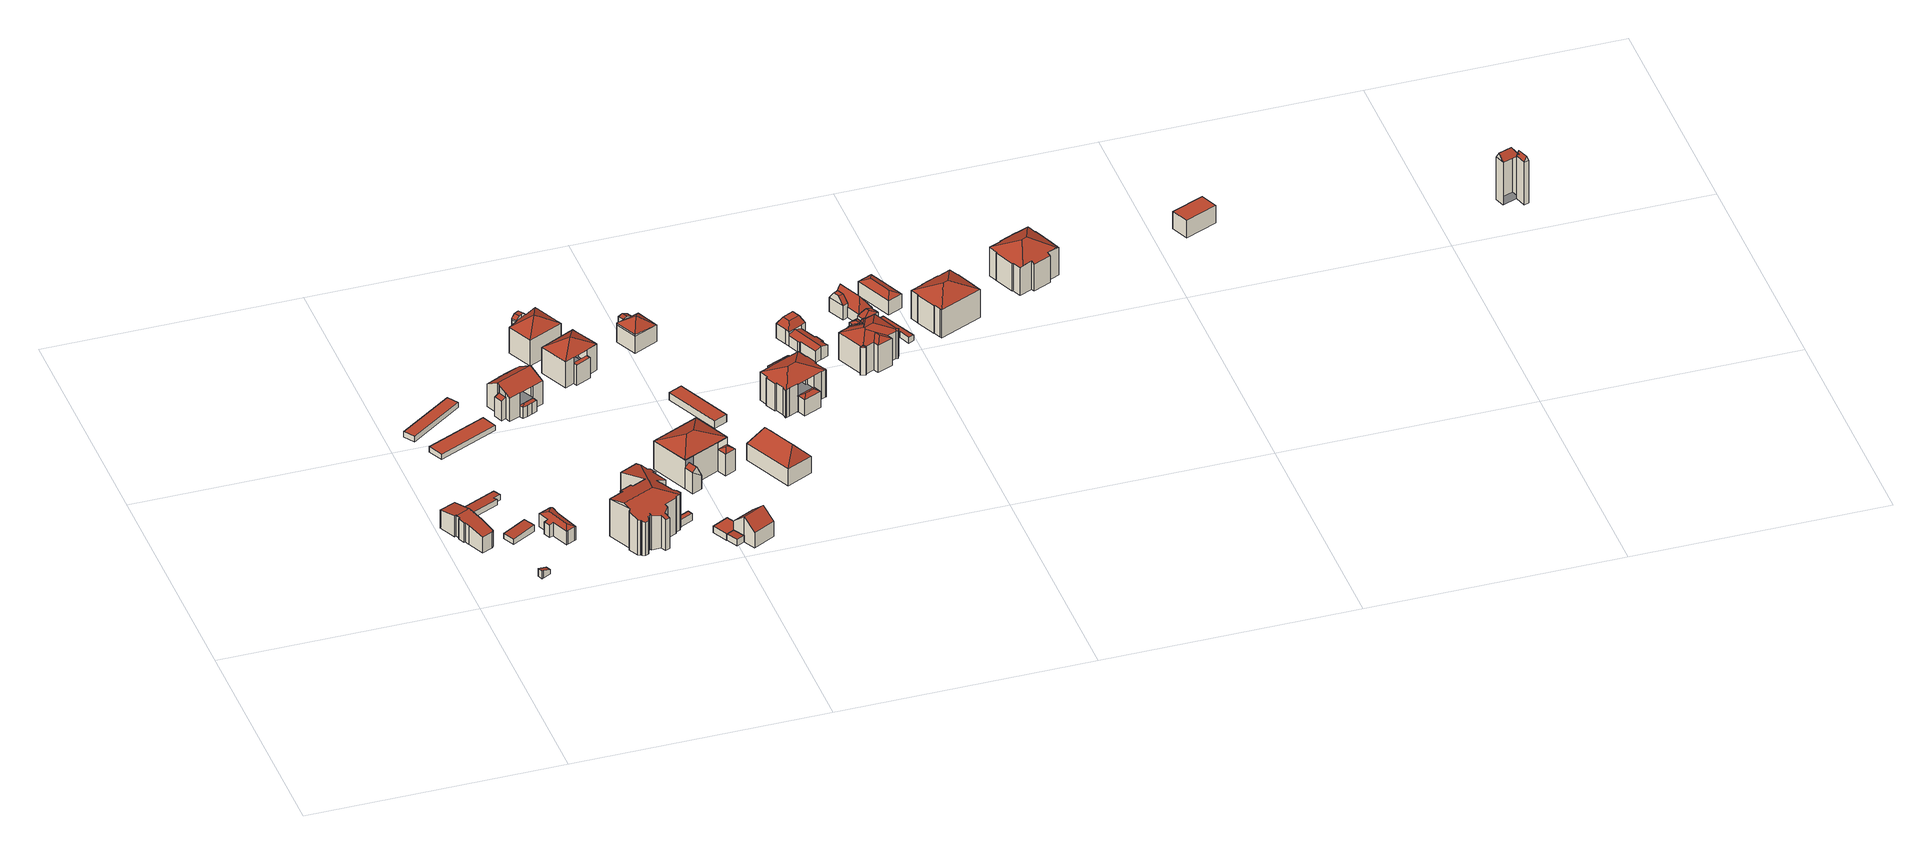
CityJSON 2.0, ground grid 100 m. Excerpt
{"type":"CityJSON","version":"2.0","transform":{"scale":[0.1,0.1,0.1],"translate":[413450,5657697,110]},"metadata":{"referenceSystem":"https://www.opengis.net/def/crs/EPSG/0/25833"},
"CityObjects":{
"building1":{"type":"Building","attributes":{"Dachtyp_tdc":"tdcFreeFormRoof","Gemeindeschluessel":14612000,"Dachneigung":10,"QualitaetDacherkennung":36,"Geometrietyp2DReferenz":"3000","measuredHeight":9.31,"function":"31001_9998","roofType":"5000"},"geometry":[{"type":"Solid","lod":"2","boundaries":[[[[0,1,2,3]],[[1,4,5,2]],[[4,6,7,5]],[[6,8,9,7]],[[8,10,11,9]],[[10,12,13,11]],[[12,14,15,13]],[[14,16,17,15]],[[16,18,19,17]],[[18,20,21,19]],[[20,22,23,21]],[[22,24,25,23]],[[24,26,27,25]],[[26,28,29,27]],[[28,0,3,29]],[[30,31,6,4,1,0,28,26]],[[20,18,16,14,12,10,8,31,30,24,22]],[[8,6,31]],[[26,24,30]],[[3,2,5,7,9,11,13,15,17,19,21,23,25,27,29]]]],"semantics":{"surfaces":[{"type":"WallSurface"},{"type":"RoofSurface"},{"type":"GroundSurface"}],"values":[[0,0,0,0,0,0,0,0,0,0,0,0,0,0,0,1,1,0,0,2]]}}]},
"building2":{"type":"Building","attributes":{"Dachtyp_tdc":"tdcPolyFlatRoof","Gemeindeschluessel":14612000,"Dachneigung":20.56,"QualitaetDacherkennung":29,"Geometrietyp2DReferenz":"3000","measuredHeight":3.52,"function":"31001_9998","roofType":"2100"},"geometry":[{"type":"Solid","lod":"2","boundaries":[[[[32,33,34,35]],[[33,36,37,34]],[[36,38,39,37]],[[38,40,41,39]],[[40,32,35,41]],[[40,38,36,33,32]],[[35,34,37,39,41]]]],"semantics":{"surfaces":[{"type":"WallSurface"},{"type":"RoofSurface"},{"type":"GroundSurface"}],"values":[[0,0,0,0,0,1,2]]}}]},
"building3":{"type":"Building","attributes":{"Dachtyp_tdc":"tdcPolyFlatRoof","Gemeindeschluessel":14612000,"Dachneigung":4.81,"QualitaetDacherkennung":86,"Geometrietyp2DReferenz":"3000","measuredHeight":2.48,"function":"31001_9998","roofType":"2100"},"geometry":[{"type":"Solid","lod":"2","boundaries":[[[[42,43,44,45]],[[43,46,47,44]],[[46,48,49,47]],[[48,50,51,49]],[[50,52,53,51]],[[52,42,45,53]],[[52,50,48,46,43,42]],[[45,44,47,49,51,53]]]],"semantics":{"surfaces":[{"type":"WallSurface"},{"type":"RoofSurface"},{"type":"GroundSurface"}],"values":[[0,0,0,0,0,0,1,2]]}}]},
"building4":{"type":"Building","attributes":{"Dachtyp_tdc":"tdcPolyFlatRoof","Gemeindeschluessel":14612000,"Dachneigung":4.16,"QualitaetDacherkennung":84,"Geometrietyp2DReferenz":"3000","measuredHeight":2.91,"function":"31001_9998","roofType":"2100"},"geometry":[{"type":"Solid","lod":"2","boundaries":[[[[54,55,56,57]],[[55,58,59,56]],[[58,60,61,59]],[[60,54,57,61]],[[60,58,55,54]],[[57,56,59,61]]]],"semantics":{"surfaces":[{"type":"WallSurface"},{"type":"RoofSurface"},{"type":"GroundSurface"}],"values":[[0,0,0,0,1,2]]}}]},
"building5":{"type":"Building","attributes":{"Dachtyp_tdc":"tdcHipRoof","Gemeindeschluessel":14612000,"Dachneigung":20.21,"QualitaetDacherkennung":88,"Geometrietyp2DReferenz":"3000","measuredHeight":6.86,"function":"31001_9998","roofType":"3200"},"geometry":[{"type":"Solid","lod":"2","boundaries":[[[[62,63,64,65]],[[63,66,67,64]],[[66,68,69,67]],[[68,70,71,69]],[[70,72,73,71]],[[72,74,75,73]],[[74,76,77,75]],[[76,78,79,77]],[[78,80,81,79]],[[80,82,83,81]],[[82,84,85,83]],[[84,86,87,85]],[[86,88,89,87]],[[88,62,65,89]],[[84,82,80,90]],[[70,68,66,63,91]],[[80,78,76,74,72,70,91,90]],[[63,62,88,86,84,90,91]],[[65,64,67,69,71,73,75,77,79,81,83,85,87,89]]]],"semantics":{"surfaces":[{"type":"WallSurface"},{"type":"RoofSurface"},{"type":"GroundSurface"}],"values":[[0,0,0,0,0,0,0,0,0,0,0,0,0,0,1,1,1,1,2]]}}]},
"building6":{"type":"Building","attributes":{"Dachtyp_tdc":"tdcPolyFlatRoof","Gemeindeschluessel":14612000,"Dachneigung":0,"QualitaetDacherkennung":74,"Geometrietyp2DReferenz":"3000","measuredHeight":2.31,"function":"31001_2463","roofType":"1000"},"geometry":[{"type":"Solid","lod":"2","boundaries":[[[[92,93,94,95]],[[93,96,97,94]],[[96,98,99,97]],[[98,92,95,99]],[[98,96,93,92]],[[95,94,97,99]]]],"semantics":{"surfaces":[{"type":"WallSurface"},{"type":"RoofSurface"},{"type":"GroundSurface"}],"values":[[0,0,0,0,1,2]]}}]},
"building7":{"type":"Building","attributes":{"Dachtyp_tdc":"tdcPolyFlatRoof","Gemeindeschluessel":14612000,"Dachneigung":0,"QualitaetDacherkennung":68,"Geometrietyp2DReferenz":"3000","measuredHeight":2.25,"function":"31001_2463","roofType":"1000"},"geometry":[{"type":"Solid","lod":"2","boundaries":[[[[100,101,102,103]],[[101,104,105,102]],[[104,106,107,105]],[[106,100,103,107]],[[106,104,101,100]],[[103,102,105,107]]]],"semantics":{"surfaces":[{"type":"WallSurface"},{"type":"RoofSurface"},{"type":"GroundSurface"}],"values":[[0,0,0,0,1,2]]}}]},
"building8":{"type":"Building","attributes":{"Dachtyp_tdc":"tdcFreeFormRoof","Gemeindeschluessel":14612000,"Dachneigung":15.91,"QualitaetDacherkennung":22,"Geometrietyp2DReferenz":"3000","measuredHeight":18.52,"function":"31001_9998","roofType":"5000"},"geometry":[{"type":"Solid","lod":"2","boundaries":[[[[108,109,110,111]],[[109,112,113,110]],[[112,114,115,113]],[[114,116,117,115]],[[116,118,119,117]],[[118,120,121,119]],[[120,122,123,121]],[[122,124,125,123]],[[124,126,127,125]],[[126,128,129,127]],[[128,130,131,129]],[[130,132,133,131]],[[132,134,135,133]],[[134,136,137,135]],[[136,138,139,137]],[[138,140,141,139]],[[140,142,143,141]],[[142,144,145,143]],[[144,146,147,145]],[[146,148,149,147]],[[148,150,151,149]],[[152,153,154,155]],[[153,108,111,154]],[[156,157,158,159]],[[157,160,161,158]],[[160,152,155,161]],[[150,162,163,151]],[[162,164,165,163]],[[164,166,167,165]],[[166,168,169,167]],[[168,170,171,169]],[[170,172,173,171]],[[172,174,175,173]],[[174,176,177,175]],[[176,178,179,177]],[[178,180,181,179]],[[180,182,183,181]],[[182,184,185,183]],[[184,186,187,185]],[[186,188,189,187]],[[188,156,159,189]],[[122,120,118,116,114,112,109,108,153,152,160,157,190,191,192]],[[156,188,186,184,182,180,178,176,193,191,190]],[[170,168,166,164,162,150,148,146,144,142,140,138,136,134,132,130,128,126,124,192,191,193,174,172]],[[157,156,190]],[[124,122,192]],[[176,174,193]],[[159,158,161,155,154,111,110,113,115,117,119,121,123,125,127,129,131,133,135,137,139,141,143,145,147,149,151,163,165,167,169,171,173,175,177,179,181,183,185,187,189]]]],"semantics":{"surfaces":[{"type":"WallSurface"},{"type":"RoofSurface"},{"type":"GroundSurface"}],"values":[[0,0,0,0,0,0,0,0,0,0,0,0,0,0,0,0,0,0,0,0,0,0,0,0,0,0,0,0,0,0,0,0,0,0,0,0,0,0,0,0,0,1,1,1,0,0,0,2]]}}]},
"building9":{"type":"Building","attributes":{"Gemeindeschluessel":14612000,"Geometrietyp2DReferenz":"3000","function":"31001_9998","roofType":"9999"},"children":["building9-1","building9-2","building9-3","building9-4"]},
"building9-1":{"type":"BuildingPart","attributes":{"Dachtyp_tdc":"tdcGableRoof","Dachneigung":26.02,"QualitaetDacherkennung":55,"Geometrietyp2DReferenz":"3000","measuredHeight":13.45,"roofType":"3100"},"parents":["building9"],"geometry":[{"type":"MultiSurface","lod":"2","boundaries":[[[194,195,196,197]],[[195,198,199,196]],[[198,200,201,199]],[[202,203,204,205]],[[203,206,207,204]],[[206,208,209,207]],[[208,210,209]],[[211,212,213,214]],[[212,215,216,213]],[[215,217,216]],[[218,219,220,221,222]],[[219,223,224,220]],[[223,225,226,224]],[[225,194,197,226]],[[219,218,215,212,211,208,206,203]],[[203,202,200,198,195,194,225,223,219]],[[197,196,199,201,205,204,207,209,214,213,216,221,220,224,226]]],"semantics":{"surfaces":[{"type":"WallSurface"},{"type":"RoofSurface"},{"type":"GroundSurface"}],"values":[0,0,0,0,0,0,0,0,0,0,0,0,0,0,1,1,2]}}]},
"building9-2":{"type":"BuildingPart","attributes":{"Dachtyp_tdc":"tdcFreeFormRoof","Dachneigung":41.97,"QualitaetDacherkennung":8,"Geometrietyp2DReferenz":"3000","measuredHeight":5.79,"roofType":"5000"},"parents":["building9"],"geometry":[{"type":"MultiSurface","lod":"2","boundaries":[[[227,228,229,230]],[[228,231,232,229]],[[231,233,234,232]],[[233,235,236,234]],[[235,237,238,236]],[[237,239,214,238]],[[210,227,230,209]],[[239,237,235,240]],[[235,233,231,228,241,240]],[[228,227,210,241]],[[210,239,240,241]],[[230,229,232,234,236,238,214,209]]],"semantics":{"surfaces":[{"type":"WallSurface"},{"type":"RoofSurface"},{"type":"GroundSurface"}],"values":[0,0,0,0,0,0,0,1,1,1,1,2]}}]},
"building9-3":{"type":"BuildingPart","attributes":{"Dachtyp_tdc":"tdcPolyFlatRoof","Dachneigung":24.09,"QualitaetDacherkennung":63,"Geometrietyp2DReferenz":"3000","measuredHeight":9.37,"roofType":"2100"},"parents":["building9"],"geometry":[{"type":"MultiSurface","lod":"2","boundaries":[[[217,242,243,216]],[[242,244,245,243]],[[244,222,221,245]],[[222,244,242,217]],[[216,243,245,221]]],"semantics":{"surfaces":[{"type":"WallSurface"},{"type":"RoofSurface"},{"type":"GroundSurface"}],"values":[0,0,0,1,2]}}]},
"building9-4":{"type":"BuildingPart","attributes":{"Dachtyp_tdc":"tdcPolyFlatRoof","Dachneigung":41.76,"QualitaetDacherkennung":50,"Geometrietyp2DReferenz":"3000","measuredHeight":10.11,"roofType":"2100"},"parents":["building9"],"geometry":[{"type":"MultiSurface","lod":"2","boundaries":[[[246,247,248,249]],[[247,250,251,248]],[[250,202,205,251]],[[246,249,201,200]],[[200,202,250,247,246]],[[249,248,251,205,201]]],"semantics":{"surfaces":[{"type":"WallSurface"},{"type":"RoofSurface"},{"type":"GroundSurface"}],"values":[0,0,0,0,1,2]}}]},
"building10":{"type":"Building","attributes":{"Dachtyp_tdc":"tdcPolyFlatRoof","Gemeindeschluessel":14612000,"Dachneigung":0,"QualitaetDacherkennung":54,"Geometrietyp2DReferenz":"3000","measuredHeight":3.07,"function":"31001_9998","roofType":"1000"},"geometry":[{"type":"Solid","lod":"2","boundaries":[[[[252,253,121,254]],[[253,255,119,121]],[[255,256,257,119]],[[256,252,254,257]],[[256,255,253,252]],[[254,121,119,257]]]],"semantics":{"surfaces":[{"type":"WallSurface"},{"type":"RoofSurface"},{"type":"GroundSurface"}],"values":[[0,0,0,0,1,2]]}}]},
"building11":{"type":"Building","attributes":{"Dachtyp_tdc":"tdcPolyFlatRoof","Gemeindeschluessel":14612000,"Dachneigung":3.71,"QualitaetDacherkennung":49,"Geometrietyp2DReferenz":"3000","measuredHeight":2.91,"function":"31001_9998","roofType":"2100"},"geometry":[{"type":"Solid","lod":"2","boundaries":[[[[258,259,260,261]],[[259,262,263,260]],[[262,264,265,263]],[[264,258,261,265]],[[264,262,259,258]],[[261,260,263,265]]]],"semantics":{"surfaces":[{"type":"WallSurface"},{"type":"RoofSurface"},{"type":"GroundSurface"}],"values":[[0,0,0,0,1,2]]}}]},
"building12":{"type":"Building","attributes":{"Dachtyp_tdc":"tdcPolyFlatRoof","Gemeindeschluessel":14612000,"Dachneigung":0,"QualitaetDacherkennung":72,"Geometrietyp2DReferenz":"3000","measuredHeight":2.84,"function":"31001_9998","roofType":"1000"},"geometry":[{"type":"Solid","lod":"2","boundaries":[[[[266,267,268,269]],[[267,270,271,268]],[[270,272,273,271]],[[272,274,275,273]],[[274,266,269,275]],[[274,272,270,267,266]],[[269,268,271,273,275]]]],"semantics":{"surfaces":[{"type":"WallSurface"},{"type":"RoofSurface"},{"type":"GroundSurface"}],"values":[[0,0,0,0,0,1,2]]}}]},
"building13":{"type":"Building","attributes":{"Gemeindeschluessel":14612000,"Geometrietyp2DReferenz":"3000","function":"31001_9998","roofType":"9999"},"children":["building13-1","building13-2","building13-3"]},
"building13-1":{"type":"BuildingPart","attributes":{"Dachtyp_tdc":"tdcFreeFormRoof","Dachneigung":70.62,"QualitaetDacherkennung":31,"Geometrietyp2DReferenz":"3000","measuredHeight":10.01,"roofType":"5000"},"parents":["building13"],"geometry":[{"type":"MultiSurface","lod":"2","boundaries":[[[276,277,278,279]],[[277,280,281,278]],[[280,282,283,281]],[[284,282,280]],[[285,284,280,277]],[[285,277,276]],[[284,285,276,282]],[[279,278,281,283]]],"semantics":{"surfaces":[{"type":"WallSurface"},{"type":"RoofSurface"},{"type":"GroundSurface"}],"values":[0,0,0,1,1,1,1,2]}}]},
"building13-2":{"type":"BuildingPart","attributes":{"Dachtyp_tdc":"tdcCutGableRoof","Dachneigung":3.38,"QualitaetDacherkennung":76,"Geometrietyp2DReferenz":"3000","measuredHeight":12.92,"roofType":"9999"},"parents":["building13"],"geometry":[{"type":"MultiSurface","lod":"2","boundaries":[[[286,287,288,289]],[[287,290,291,288]],[[290,292,293,291]],[[294,295,296,297]],[[290,298,299,300,292]],[[301,299,298,297,296]],[[302,295,286]],[[286,295,294,287]],[[287,294,297,298,290]],[[288,291,293,289]]],"semantics":{"surfaces":[{"type":"WallSurface"},{"type":"RoofSurface"},{"type":"GroundSurface"}],"values":[0,0,0,1,1,1,0,0,0,2]}}]},
"building13-3":{"type":"BuildingPart","attributes":{"Dachtyp_tdc":"tdcTentRoof","Dachneigung":30.17,"QualitaetDacherkennung":74,"Geometrietyp2DReferenz":"3000","measuredHeight":15.48,"roofType":"3500"},"parents":["building13"],"geometry":[{"type":"MultiSurface","lod":"2","boundaries":[[[303,293,292]],[[303,304,305,293]],[[304,306,279,305]],[[306,276,279]],[[307,308,309,283,282]],[[308,310,311,309]],[[310,312,313,311]],[[312,302,289,313]],[[302,286,289]],[[308,307,306,304,314]],[[310,308,314]],[[312,310,314]],[[304,303,300,302,312,314]],[[293,305,279,283,309,311,313,289]]],"semantics":{"surfaces":[{"type":"WallSurface"},{"type":"RoofSurface"},{"type":"GroundSurface"}],"values":[0,0,0,0,0,0,0,0,0,1,1,1,1,2]}}]},
"building14":{"type":"Building","attributes":{"Dachtyp_tdc":"tdcFreeFormRoof","Gemeindeschluessel":14612000,"Dachneigung":40.89,"QualitaetDacherkennung":74,"Geometrietyp2DReferenz":"3000","measuredHeight":11.17,"function":"31001_9998","roofType":"5000"},"geometry":[{"type":"Solid","lod":"2","boundaries":[[[[315,316,317,318]],[[316,319,275,317]],[[319,320,273,275]],[[320,321,322,273]],[[321,323,324,322]],[[323,315,318,324]],[[325,321,320,319,326]],[[315,323,325,326,316]],[[323,321,325]],[[319,316,326]],[[318,317,275,273,322,324]]]],"semantics":{"surfaces":[{"type":"WallSurface"},{"type":"RoofSurface"},{"type":"GroundSurface"}],"values":[[0,0,0,0,0,0,1,1,0,0,2]]}}]},
"building15":{"type":"Building","attributes":{"Gemeindeschluessel":14612000,"Geometrietyp2DReferenz":"3000","function":"31001_9998","roofType":"9999"},"children":["building15-1","building15-2","building15-3"]},
"building15-1":{"type":"BuildingPart","attributes":{"Dachtyp_tdc":"tdcPolyFlatRoof","Dachneigung":0,"QualitaetDacherkennung":44,"Geometrietyp2DReferenz":"3000","measuredHeight":8.91,"roofType":"1000"},"parents":["building15"],"geometry":[{"type":"MultiSurface","lod":"2","boundaries":[[[327,328,329,330]],[[328,331,332,329]],[[331,333,334,332]],[[333,331,328,327]],[[330,329,332,334]]],"semantics":{"surfaces":[{"type":"WallSurface"},{"type":"RoofSurface"},{"type":"GroundSurface"}],"values":[0,0,0,1,2]}}]},
"building15-2":{"type":"BuildingPart","attributes":{"Dachtyp_tdc":"tdcTentRoof","Dachneigung":32.25,"QualitaetDacherkennung":84,"Geometrietyp2DReferenz":"3000","measuredHeight":15.64,"roofType":"3500"},"parents":["building15"],"geometry":[{"type":"MultiSurface","lod":"2","boundaries":[[[335,336,337,338]],[[336,339,337]],[[340,341,342]],[[340,343,344,341]],[[343,345,330,344]],[[345,327,330]],[[346,334,333]],[[346,347,348,334]],[[347,349,350,348]],[[349,335,338,350]],[[335,349,351]],[[336,335,351,352,353]],[[354,352,351,355,356]],[[349,355,351]],[[345,354,356,346]],[[346,356,355,347]],[[347,355,349]],[[343,352,354,345]],[[336,353,340]],[[340,353,352,343]],[[338,337,341,344,330,334,348,350]]],"semantics":{"surfaces":[{"type":"WallSurface"},{"type":"RoofSurface"},{"type":"GroundSurface"}],"values":[0,0,0,0,0,0,0,0,0,0,1,1,1,1,0,0,0,0,0,0,2]}}]},
"building15-3":{"type":"BuildingPart","attributes":{"Dachtyp_tdc":"tdcFreeFormRoof","Dachneigung":70.34,"QualitaetDacherkennung":28,"Geometrietyp2DReferenz":"3000","measuredHeight":10.35,"roofType":"5000"},"parents":["building15"],"geometry":[{"type":"MultiSurface","lod":"2","boundaries":[[[339,357,358,337]],[[357,359,360,358]],[[359,342,341,360]],[[361,342,359]],[[362,361,359,357]],[[362,357,339]],[[361,362,339,342]],[[337,358,360,341]]],"semantics":{"surfaces":[{"type":"WallSurface"},{"type":"RoofSurface"},{"type":"GroundSurface"}],"values":[0,0,0,1,1,0,1,2]}}]},
"building16":{"type":"Building","attributes":{"Gemeindeschluessel":14612000,"Geometrietyp2DReferenz":"3000","function":"31001_9998","roofType":"9999"},"children":["building16-1","building16-2","building16-3"]},
"building16-1":{"type":"BuildingPart","attributes":{"Dachtyp_tdc":"tdcGableRoof","Dachneigung":64.77,"QualitaetDacherkennung":16,"Geometrietyp2DReferenz":"3000","measuredHeight":10.76,"roofType":"3100"},"parents":["building16"],"geometry":[{"type":"MultiSurface","lod":"2","boundaries":[[[363,364,365,366]],[[364,367,368,365]],[[367,369,370,368]],[[367,364,371]],[[364,363,372,371]],[[369,367,371,372]],[[366,365,368,370]]],"semantics":{"surfaces":[{"type":"WallSurface"},{"type":"RoofSurface"},{"type":"GroundSurface"}],"values":[0,0,0,0,1,1,2]}}]},
"building16-2":{"type":"BuildingPart","attributes":{"Dachtyp_tdc":"tdcFreeFormRoof","Dachneigung":32.51,"QualitaetDacherkennung":11,"Geometrietyp2DReferenz":"3000","measuredHeight":10.85,"roofType":"5000"},"parents":["building16"],"geometry":[{"type":"MultiSurface","lod":"2","boundaries":[[[373,374,375,376]],[[374,377,378,375]],[[377,379,380,378]],[[381,379,377]],[[382,381,377,374]],[[382,374,373]],[[381,382,373,379]],[[376,375,378,380]]],"semantics":{"surfaces":[{"type":"WallSurface"},{"type":"RoofSurface"},{"type":"GroundSurface"}],"values":[0,0,0,1,1,1,1,2]}}]},
"building16-3":{"type":"BuildingPart","attributes":{"Dachtyp_tdc":"tdcHipRoof","Dachneigung":24.3,"QualitaetDacherkennung":69,"Geometrietyp2DReferenz":"3000","measuredHeight":16.59,"roofType":"3200"},"parents":["building16"],"geometry":[{"type":"MultiSurface","lod":"2","boundaries":[[[383,384,373,376,385]],[[386,387,363,366,380,379]],[[388,389,390,370,369]],[[389,383,385,390]],[[391,392,393,394,395,396]],[[384,394,393,386]],[[386,393,392,387]],[[387,392,391,388]],[[388,391,389]],[[383,394,384]],[[385,376,380,366,370,390]],[[394,383,395]],[[389,391,396]],[[383,389,396,395]]],"semantics":{"surfaces":[{"type":"WallSurface"},{"type":"RoofSurface"},{"type":"GroundSurface"}],"values":[0,0,0,0,1,0,0,0,0,0,2,1,1,1]}}]},
"building17":{"type":"Building","attributes":{"Dachtyp_tdc":"tdcPolyFlatRoof","Gemeindeschluessel":14612000,"Dachneigung":0,"QualitaetDacherkennung":86,"Geometrietyp2DReferenz":"3000","measuredHeight":3.41,"function":"31001_9998","roofType":"1000"},"geometry":[{"type":"Solid","lod":"2","boundaries":[[[[397,398,399,400]],[[398,401,402,399]],[[401,403,404,402]],[[401,398,397,403]],[[404,400,399,402]],[[403,397,400,404]]]],"semantics":{"surfaces":[{"type":"WallSurface"},{"type":"RoofSurface"},{"type":"GroundSurface"}],"values":[[0,0,0,1,2,0]]}}]},
"building18":{"type":"Building","attributes":{"Dachtyp_tdc":"tdcHipRoof","Gemeindeschluessel":14612000,"Dachneigung":47.22,"QualitaetDacherkennung":74,"Geometrietyp2DReferenz":"3000","measuredHeight":13.51,"function":"31001_9998","roofType":"3200"},"geometry":[{"type":"Solid","lod":"2","boundaries":[[[[405,406,407,408]],[[406,409,410,407]],[[409,411,412,410]],[[411,405,408,412]],[[409,406,413]],[[405,411,414]],[[406,405,414,413]],[[411,409,413,414]],[[408,407,410,412]]]],"semantics":{"surfaces":[{"type":"WallSurface"},{"type":"RoofSurface"},{"type":"GroundSurface"}],"values":[[0,0,0,0,1,1,1,1,2]]}}]},
"building19":{"type":"Building","attributes":{"Gemeindeschluessel":14612000,"Geometrietyp2DReferenz":"3000","function":"31001_9998","roofType":"9999"},"children":["building19-1","building19-2"]},
"building19-1":{"type":"BuildingPart","attributes":{"Dachtyp_tdc":"tdcTentRoof","Dachneigung":36.42,"QualitaetDacherkennung":58,"Geometrietyp2DReferenz":"3000","measuredHeight":11.42,"roofType":"3500"},"parents":["building19"],"geometry":[{"type":"MultiSurface","lod":"2","boundaries":[[[415,416,417,418]],[[416,419,420,417]],[[419,421,422,420]],[[423,424,425,426]],[[424,415,418,425]],[[415,424,427]],[[428,415,427]],[[429,428,427]],[[430,431,432,429,427,424]],[[419,429,432,421]],[[423,433,430,424]],[[416,428,429,419]],[[415,428,416]],[[418,417,420,422,426,425]]],"semantics":{"surfaces":[{"type":"WallSurface"},{"type":"RoofSurface"},{"type":"GroundSurface"}],"values":[0,0,0,0,0,1,1,1,1,0,0,0,0,2]}}]},
"building19-2":{"type":"BuildingPart","attributes":{"Dachtyp_tdc":"tdcGableRoof","Dachneigung":28.04,"QualitaetDacherkennung":57,"Geometrietyp2DReferenz":"3000","measuredHeight":8.72,"roofType":"3100"},"parents":["building19"],"geometry":[{"type":"MultiSurface","lod":"2","boundaries":[[[434,435,436,422,421,432]],[[435,437,438,436]],[[437,433,423,426,438]],[[437,435,439]],[[434,431,433,440]],[[435,434,440,439]],[[433,437,439,440]],[[422,436,438,426]]],"semantics":{"surfaces":[{"type":"WallSurface"},{"type":"RoofSurface"},{"type":"GroundSurface"}],"values":[0,0,0,0,0,1,1,2]}}]},
"building20":{"type":"Building","attributes":{"Gemeindeschluessel":14612000,"Geometrietyp2DReferenz":"3000","function":"31001_9998","roofType":"9999"},"children":["building20-1","building20-2","building20-3"]},
"building20-1":{"type":"BuildingPart","attributes":{"Dachtyp_tdc":"tdcFreeFormRoof","Dachneigung":30.66,"QualitaetDacherkennung":20,"Geometrietyp2DReferenz":"3000","measuredHeight":8.19,"roofType":"5000"},"parents":["building20"],"geometry":[{"type":"MultiSurface","lod":"2","boundaries":[[[441,442,443,444]],[[442,445,446,443]],[[445,447,448,446]],[[447,449,450,448]],[[451,452,453,454]],[[452,455,456,453]],[[455,441,444,456]],[[451,449,457,458]],[[449,447,445,457]],[[445,442,458,457]],[[442,441,455,452,451,458]],[[444,443,446,448,450,454,453,456]]],"semantics":{"surfaces":[{"type":"WallSurface"},{"type":"RoofSurface"},{"type":"GroundSurface"}],"values":[0,0,0,0,0,0,0,1,1,1,1,2]}}]},
"building20-2":{"type":"BuildingPart","attributes":{"Dachtyp_tdc":"tdcHipRoof","Dachneigung":20.96,"QualitaetDacherkennung":72,"Geometrietyp2DReferenz":"3000","measuredHeight":15.05,"roofType":"3200"},"parents":["building20"],"geometry":[{"type":"MultiSurface","lod":"2","boundaries":[[[459,460,461,462]],[[460,463,464,461]],[[463,465,466,464]],[[465,467,468,466]],[[465,463,460,459,469,470,471,472,473]],[[474,475,476,477,478,479,480,481,482,483]],[[472,484,485,486,487,488,489,474,483,473]],[[482,490,491,467,465,473,483]],[[492,493,494,495,496,497,498,499,500,501,502,503,453,454,450,504,505,506,507,508,509,462,461,464,466,468]],[[491,490,493,492]],[[490,482,494,493]],[[482,481,495,494]],[[481,480,496,495]],[[480,479,497,496]],[[479,478,498,497]],[[478,477,499,498]],[[477,476,500,499]],[[476,475,501,500]],[[475,474,502,501]],[[474,489,503,502]],[[489,488,453,503]],[[488,487,452,453]],[[486,485,504,450,449]],[[485,484,505,504]],[[484,472,506,505]],[[472,471,507,506]],[[471,470,508,507]],[[470,469,509,508]],[[469,459,462,509]]],"semantics":{"surfaces":[{"type":"WallSurface"},{"type":"RoofSurface"},{"type":"GroundSurface"}],"values":[0,0,0,0,1,1,1,1,2,0,0,0,0,0,0,0,0,0,0,0,0,0,0,0,0,0,0,0,0]}}]},
"building20-3":{"type":"BuildingPart","attributes":{"Dachtyp_tdc":"tdcPolyFlatRoof","Dachneigung":19.64,"QualitaetDacherkennung":49,"Geometrietyp2DReferenz":"3000","measuredHeight":12.66,"roofType":"2100"},"parents":["building20"],"geometry":[{"type":"MultiSurface","lod":"2","boundaries":[[[510,511,493,512]],[[511,513,491,492,493]],[[514,515,516,468,467]],[[515,510,512,516]],[[515,514,513,511,510]],[[512,493,492,468,516]]],"semantics":{"surfaces":[{"type":"WallSurface"},{"type":"RoofSurface"},{"type":"GroundSurface"}],"values":[0,0,0,0,1,2]}}]},
"building21":{"type":"Building","attributes":{"Gemeindeschluessel":14612000,"Geometrietyp2DReferenz":"3000","function":"31001_9998","roofType":"9999"},"children":["building21-1","building21-2"]},
"building21-1":{"type":"BuildingPart","attributes":{"Dachtyp_tdc":"tdcCutTentRoof","Dachneigung":61.1,"QualitaetDacherkennung":78,"Geometrietyp2DReferenz":"3000","measuredHeight":9.55,"roofType":"9999"},"parents":["building21"],"geometry":[{"type":"MultiSurface","lod":"2","boundaries":[[[517,518,519,520]],[[518,521,522,519]],[[521,523,524,522]],[[523,525,526,524]],[[525,527,528,529,526]],[[530,517,520,531]],[[521,518,517,530,532,533]],[[523,521,533,534]],[[525,523,534,535]],[[530,527,525,535,532]],[[535,534,533,532]],[[519,522,524,526,529,536,520]]],"semantics":{"surfaces":[{"type":"WallSurface"},{"type":"RoofSurface"},{"type":"GroundSurface"}],"values":[0,0,0,0,0,0,1,1,1,1,1,2]}}]},
"building21-2":{"type":"BuildingPart","attributes":{"Dachtyp_tdc":"tdcGableRoof","Dachneigung":17.95,"QualitaetDacherkennung":80,"Geometrietyp2DReferenz":"3000","measuredHeight":5.86,"roofType":"3100"},"parents":["building21"],"geometry":[{"type":"MultiSurface","lod":"2","boundaries":[[[537,538,539,540]],[[538,541,542,539]],[[541,543,544,542]],[[543,545,546,544]],[[545,547,548,546]],[[547,549,550,548]],[[549,551,552,550]],[[551,553,554,552]],[[553,555,556,554]],[[555,531,520,556]],[[528,557,558,529]],[[557,537,540,558]],[[559,531,555,553,551,549,547]],[[547,545,543,541,538,537,557,528,559]],[[540,539,542,544,546,548,550,552,554,556,520,536,529,558]]],"semantics":{"surfaces":[{"type":"WallSurface"},{"type":"RoofSurface"},{"type":"GroundSurface"}],"values":[0,0,0,0,0,0,0,0,0,0,0,0,1,1,2]}}]},
"building22":{"type":"Building","attributes":{"Dachtyp_tdc":"tdcFreeFormRoof","Gemeindeschluessel":14612000,"Dachneigung":21.72,"QualitaetDacherkennung":67,"Geometrietyp2DReferenz":"3000","measuredHeight":14.67,"function":"31001_9998","roofType":"5000"},"geometry":[{"type":"Solid","lod":"2","boundaries":[[[[560,561,562,563]],[[561,564,565,562]],[[564,566,567,565]],[[566,568,569,567]],[[568,570,571,569]],[[570,572,573,571]],[[572,574,575,573]],[[574,576,577,575]],[[576,578,579,577]],[[578,580,581,579]],[[580,582,583,581]],[[582,584,585,583]],[[584,586,587,585]],[[586,588,589,587]],[[588,590,591,589]],[[590,592,593,591]],[[592,594,595,593]],[[594,596,597,595]],[[596,598,599,597]],[[598,600,601,599]],[[600,602,603,601]],[[602,560,563,603]],[[604,605,606,607,602,600]],[[598,604,600]],[[608,604,598]],[[592,604,608]],[[604,592,590]],[[609,608,598,596]],[[609,596,594]],[[608,609,594,592]],[[605,604,590,588]],[[606,605,588,586]],[[610,611,612,613,607,606,586,584]],[[614,610,584,582]],[[614,582,580]],[[611,610,614,580,578]],[[615,612,611,578,576]],[[616,615,576,574]],[[616,574,572]],[[612,615,616,572,570]],[[617,618,613,612,570,568]],[[619,617,568,566]],[[619,566,564]],[[617,619,564,561]],[[618,617,561,560]],[[607,613,618,560,602]],[[563,562,565,567,569,571,573,575,577,579,581,583,585,587,589,591,593,595,597,599,601,603]]]],"semantics":{"surfaces":[{"type":"WallSurface"},{"type":"RoofSurface"},{"type":"GroundSurface"}],"values":[[0,0,0,0,0,0,0,0,0,0,0,0,0,0,0,0,0,0,0,0,0,0,1,1,1,1,1,1,1,1,1,1,1,1,1,1,1,1,1,1,1,1,0,1,1,1,2]]}}]},
"building23":{"type":"Building","attributes":{"Gemeindeschluessel":14612000,"Geometrietyp2DReferenz":"3000","function":"31001_9998","roofType":"9999"},"children":["building23-1","building23-2","building23-3"]},
"building23-1":{"type":"BuildingPart","attributes":{"Dachtyp_tdc":"tdcFreeFormRoof","Dachneigung":57.49,"QualitaetDacherkennung":11,"Geometrietyp2DReferenz":"3000","measuredHeight":9.53,"roofType":"5000"},"parents":["building23"],"geometry":[{"type":"MultiSurface","lod":"2","boundaries":[[[620,621,622,623]],[[621,624,625,622]],[[624,626,627,625]],[[626,628,629,627]],[[628,630,631,629]],[[628,626,624,621,620,632]],[[620,633,634,635,632]],[[635,630,628,632]],[[636,637,638,623,622,625,627,629,631]],[[634,637,636,635]],[[633,620,623,638]]],"semantics":{"surfaces":[{"type":"WallSurface"},{"type":"RoofSurface"},{"type":"GroundSurface"}],"values":[0,0,0,0,0,1,1,1,2,0,0]}}]},
"building23-2":{"type":"BuildingPart","attributes":{"Dachtyp_tdc":"tdcHipAndGableRoof","Dachneigung":12.05,"QualitaetDacherkennung":75,"Geometrietyp2DReferenz":"3000","measuredHeight":5.59,"roofType":"5000"},"parents":["building23"],"geometry":[{"type":"MultiSurface","lod":"2","boundaries":[[[630,639,640,631]],[[639,641,642,640]],[[641,643,644,642]],[[643,645,646,644]],[[645,647,648,646]],[[647,635,636,648]],[[643,641,649]],[[639,630,650,649,641]],[[643,649,650,651,652,645]],[[645,652,647]],[[647,652,651,635]],[[635,651,650,630]],[[640,642,644,646,648,636,631]]],"semantics":{"surfaces":[{"type":"WallSurface"},{"type":"RoofSurface"},{"type":"GroundSurface"}],"values":[0,0,0,0,0,0,1,1,1,0,0,0,2]}}]},
"building23-3":{"type":"BuildingPart","attributes":{"Dachtyp_tdc":"tdcCutGableRoof","Dachneigung":54.41,"QualitaetDacherkennung":42,"Geometrietyp2DReferenz":"3000","measuredHeight":9.41,"roofType":"9999"},"parents":["building23"],"geometry":[{"type":"MultiSurface","lod":"2","boundaries":[[[653,654,655,637,634]],[[654,656,657,655]],[[656,658,633,638,657]],[[654,653,659,660]],[[656,654,660,661]],[[658,656,661,662]],[[653,658,662,659]],[[661,660,659,662]],[[637,655,657,638]]],"semantics":{"surfaces":[{"type":"WallSurface"},{"type":"RoofSurface"},{"type":"GroundSurface"}],"values":[0,0,0,1,0,1,0,1,2]}}]},
"building24":{"type":"Building","attributes":{"Dachtyp_tdc":"tdcPolyFlatRoof","Gemeindeschluessel":14612000,"Dachneigung":4.94,"QualitaetDacherkennung":71,"Geometrietyp2DReferenz":"3000","measuredHeight":2.8,"function":"31001_9998","roofType":"2100"},"geometry":[{"type":"Solid","lod":"2","boundaries":[[[[663,664,665,666,667,668]],[[669,670,664,663]],[[670,671,665,664]],[[671,672,666,665]],[[672,673,667,666]],[[673,674,668,667]],[[674,669,663,668]],[[674,673,672,671,670,669]]]],"semantics":{"surfaces":[{"type":"GroundSurface"},{"type":"WallSurface"},{"type":"RoofSurface"}],"values":[[0,1,1,1,1,1,1,2]]}}]},
"building25":{"type":"Building","attributes":{"Dachtyp_tdc":"tdcHipRoof","Gemeindeschluessel":14612000,"Dachneigung":24.43,"QualitaetDacherkennung":88,"Geometrietyp2DReferenz":"3000","measuredHeight":7.69,"function":"31001_9998","roofType":"3200"},"geometry":[{"type":"Solid","lod":"2","boundaries":[[[[675,676,677,678]],[[676,679,680,677]],[[679,681,682,680]],[[681,683,684,682]],[[683,685,686,684]],[[685,687,688,686]],[[687,689,690,688]],[[689,691,692,690]],[[691,693,694,692]],[[693,675,678,694]],[[689,687,695]],[[685,683,696]],[[687,685,696,695]],[[683,681,679,676,675,693,691,689,695,696]],[[678,677,680,682,684,686,688,690,692,694]]]],"semantics":{"surfaces":[{"type":"WallSurface"},{"type":"RoofSurface"},{"type":"GroundSurface"}],"values":[[0,0,0,0,0,0,0,0,0,0,1,1,1,1,2]]}}]},
"building26":{"type":"Building","attributes":{"Dachtyp_tdc":"tdcHipRoof","Gemeindeschluessel":14612000,"Dachneigung":24.8,"QualitaetDacherkennung":85,"Geometrietyp2DReferenz":"3000","measuredHeight":16.02,"function":"31001_9998","roofType":"3200"},"geometry":[{"type":"Solid","lod":"2","boundaries":[[[[697,698,699,700]],[[698,701,702,699]],[[701,703,704,702]],[[703,705,706,704]],[[705,707,708,706]],[[707,709,710,708]],[[709,711,712,710]],[[711,713,714,712]],[[713,715,716,714]],[[715,717,718,716]],[[717,719,720,718]],[[719,721,722,720]],[[721,723,724,722]],[[723,725,726,724]],[[725,727,728,726]],[[727,729,730,728]],[[729,731,732,730]],[[731,697,700,732]],[[713,711,709,707,705,703,701,733]],[[727,725,723,721,719,717,715,734]],[[701,698,697,731,729,727,734,733]],[[715,713,733,734]],[[700,699,702,704,706,708,710,712,714,716,718,720,722,724,726,728,730,732]]]],"semantics":{"surfaces":[{"type":"WallSurface"},{"type":"RoofSurface"},{"type":"GroundSurface"}],"values":[[0,0,0,0,0,0,0,0,0,0,0,0,0,0,0,0,0,0,1,1,1,1,2]]}}]},
"building27":{"type":"Building","attributes":{"Dachtyp_tdc":"tdcFreeFormRoof","Gemeindeschluessel":14612000,"Dachneigung":24.66,"QualitaetDacherkennung":67,"Geometrietyp2DReferenz":"3000","measuredHeight":16.37,"function":"31001_9998","roofType":"5000"},"geometry":[{"type":"Solid","lod":"2","boundaries":[[[[735,736,737,738]],[[736,739,740,737]],[[739,741,742,740]],[[741,743,744,742]],[[743,745,746,744]],[[745,747,748,746]],[[747,749,750,748]],[[749,751,752,750]],[[751,753,754,752]],[[753,755,756,754]],[[755,757,758,756]],[[757,759,760,758]],[[759,761,762,760]],[[761,763,764,762]],[[763,765,766,764]],[[765,767,768,766]],[[767,769,770,768]],[[769,771,772,770]],[[771,773,774,772]],[[773,775,776,774]],[[775,735,738,776]],[[739,736,735,777,778,779,745,743,741]],[[780,767,765,763,761,759,757,755,781,782]],[[782,778,777,775,773,771,769,780]],[[782,781,753,751,749,747,779,778]],[[755,753,781]],[[769,767,780]],[[735,775,777]],[[747,745,779]],[[738,737,740,742,744,746,748,750,752,754,756,758,760,762,764,766,768,770,772,774,776]]]],"semantics":{"surfaces":[{"type":"WallSurface"},{"type":"RoofSurface"},{"type":"GroundSurface"}],"values":[[0,0,0,0,0,0,0,0,0,0,0,0,0,0,0,0,0,0,0,0,0,1,1,1,1,0,0,0,0,2]]}}]},
"building28":{"type":"Building","attributes":{"Dachtyp_tdc":"tdcPolyFlatRoof","Gemeindeschluessel":14612000,"Dachneigung":0,"QualitaetDacherkennung":14,"Geometrietyp2DReferenz":"3000","measuredHeight":7.74,"function":"31001_9998","roofType":"1000"},"geometry":[{"type":"Solid","lod":"2","boundaries":[[[[783,784,785,786]],[[784,787,788,785]],[[787,789,790,788]],[[789,783,786,790]],[[789,787,784,783]],[[786,785,788,790]]]],"semantics":{"surfaces":[{"type":"WallSurface"},{"type":"RoofSurface"},{"type":"GroundSurface"}],"values":[[0,0,0,0,1,2]]}}]},
"building29":{"type":"Building","attributes":{"Gemeindeschluessel":14612000,"Geometrietyp2DReferenz":"3000","function":"31001_9998","roofType":"9999"},"children":["building29-1","building29-2"]},
"building29-1":{"type":"BuildingPart","attributes":{"Dachtyp_tdc":"tdcFreeFormRoof","Dachneigung":56.15,"QualitaetDacherkennung":4,"Geometrietyp2DReferenz":"3000","measuredHeight":21.86,"roofType":"5000"},"parents":["building29"],"geometry":[{"type":"MultiSurface","lod":"2","boundaries":[[[791,792,793,794]],[[795,796,797,798]],[[796,791,794,797]],[[799,796,795]],[[800,799,795,801,792]],[[800,792,791]],[[799,800,791,796]],[[794,793,802,798,797]]],"semantics":{"surfaces":[{"type":"WallSurface"},{"type":"RoofSurface"},{"type":"GroundSurface"}],"values":[0,0,0,0,1,1,1,2]}}]},
"building29-2":{"type":"BuildingPart","attributes":{"Dachtyp_tdc":"tdcFreeFormRoof","Dachneigung":66.01,"QualitaetDacherkennung":14,"Geometrietyp2DReferenz":"3000","measuredHeight":21.02,"roofType":"5000"},"parents":["building29"],"geometry":[{"type":"MultiSurface","lod":"2","boundaries":[[[803,804,805,806]],[[804,807,808,805]],[[807,809,801,802,808]],[[810,811,809,807]],[[810,807,804]],[[811,810,804,803]],[[811,803,809]],[[806,805,808,802,793]]],"semantics":{"surfaces":[{"type":"WallSurface"},{"type":"RoofSurface"},{"type":"GroundSurface"}],"values":[0,0,0,1,0,1,0,2]}}]}
},
"vertices":[
[6,468,122],[69,496,122],[69,496,43],[6,468,43],[80,470,127],[80,470,43],[99,427,136],[99,427,43],[128,364,125],[128,364,43],[149,300,113],[149,300,43],[144,293,112],[144,293,43],[101,273,112],[101,273,43],[72,338,125],[72,338,43],[63,357,128],[63,357,43],[59,355,128],[59,355,43],[47,382,133],[47,382,43],[51,384,133],[51,384,43],[43,402,136],[43,402,43],[37,399,136],[37,399,43],[44,399,136],[101,424,136],
[244,29,100],[236,48,100],[236,48,65],[244,29,65],[272,65,85],[272,65,65],[281,46,85],[281,46,65],[250,31,98],[250,31,65],
[239,526,75],[125,475,75],[125,475,50],[239,526,50],[104,520,71],[104,520,50],[246,584,71],[246,584,50],[260,553,74],[260,553,50],[232,540,74],[232,540,50],
[195,319,77],[290,368,84],[290,368,55],[195,319,55],[313,324,84],[313,324,55],[218,274,77],[218,274,55],
[403,328,113],[437,228,115],[437,228,55],[403,328,55],[433,226,115],[433,226,55],[403,213,115],[403,213,55],[396,210,115],[396,210,55],[368,277,114],[368,277,55],[354,271,108],[354,271,55],[342,298,108],[342,298,55],[356,304,113],[356,304,55],[338,347,113],[338,347,55],[388,369,113],[388,369,55],[389,369,113],[389,369,55],[396,372,110],[396,372,55],[398,368,110],[398,368,55],[373,334,123],[408,243,123],
[80,980,77],[51,1021,77],[51,1021,54],[80,980,54],[266,1170,77],[266,1170,54],[294,1129,77],[294,1129,54],
[110,907,76],[349,1015,76],[349,1015,53],[110,907,53],[376,955,76],[376,955,53],[138,847,76],[138,847,53],
[803,305,185],[761,285,204],[761,285,49],[803,305,49],[770,266,205],[770,266,49],[773,267,204],[773,267,49],[797,216,205],[797,216,49],[813,212,199],[813,212,49],[821,194,200],[821,194,49],[813,176,207],[813,176,49],[796,168,207],[796,168,49],[793,161,205],[793,161,49],[745,138,204],[745,138,49],[750,126,199],[750,126,49],[733,102,193],[733,102,49],[743,81,184],[743,81,49],[725,73,184],[725,73,49],[715,94,193],[715,94,49],[679,93,199],[679,93,49],[674,104,204],[674,104,49],[671,94,201],[671,94,49],[664,91,201],[664,91,49],[666,86,199],[666,86,49],[661,74,195],[661,74,49],[786,372,178],[774,366,184],[774,366,49],[786,372,49],[737,444,176],[762,392,183],[762,392,49],[737,444,49],[774,397,177],[774,397,49],[648,68,195],[648,68,49],[636,72,198],[636,72,49],[634,77,201],[634,77,49],[632,76,201],[632,76,49],[621,80,204],[621,80,49],[603,118,220],[603,118,49],[608,127,223],[608,127,49],[563,221,213],[563,221,49],[621,249,213],[621,249,49],[616,261,209],[616,261,49],[662,283,209],[662,283,49],[667,271,212],[667,271,49],[722,297,212],[722,297,49],[668,411,176],[668,411,49],[747,423,182],[721,210,235],[812,176,207],[595,153,235],
[446,1131,152],[479,1145,152],[479,1145,54],[446,1131,54],[481,1140,155],[481,1140,54],[484,1142,155],[484,1142,54],[538,1165,155],[561,1113,189],[561,1113,54],[538,1165,54],[587,1053,157],[587,1053,54],[545,1035,157],[545,1035,54],[545,1035,103],[485,1008,157],[442,989,157],[442,989,54],[485,1008,54],[433,1011,168],[433,1011,54],[433,1011,148],[418,1045,186],[416,1050,189],[416,1050,54],[418,1045,54],[418,1045,148],[393,1102,155],[393,1102,54],[448,1126,155],[448,1126,54],
[547,1031,103],[553,1017,103],[553,1017,54],[547,1031,54],[532,1008,103],[532,1008,54],[513,999,103],[513,999,54],[493,991,103],[493,991,54],[487,1005,103],[487,1005,54],[485,1008,103],[498,1003,112],[540,1022,112],
[415,1003,139],[415,1003,54],[400,1038,139],[400,1038,54],
[475,1162,135],[528,1186,135],[528,1186,54],[475,1162,54],[537,1166,155],[537,1166,54],
[873,217,80],[821,194,80],[873,217,49],[813,212,80],[864,236,80],[864,236,49],
[982,34,66],[958,81,63],[958,81,37],[982,34,37],[989,97,63],[989,97,37],[1013,50,66],[1013,50,37],
[958,81,64],[927,142,64],[927,142,36],[958,81,36],[991,175,64],[991,175,36],[1023,114,64],[1023,114,36],[989,97,64],[989,97,36],
[698,1453,153],[705,1456,153],[705,1456,65],[698,1453,65],[750,1362,153],[750,1362,65],[742,1358,153],[742,1358,65],[744,1364,165],[703,1451,164],
[603,1399,176],[591,1417,176],[591,1417,65],[603,1399,65],[637,1449,176],[637,1449,65],[650,1431,176],[650,1431,65],[591,1417,182],[603,1399,182],[617,1408,194],[604,1426,194],[624,1440,192],[636,1422,192],[649,1431,177],[626,1415,193],[603,1399,178],
[650,1431,177],[694,1462,177],[694,1462,65],[698,1453,177],[742,1358,177],[751,1338,177],[751,1338,65],[614,1274,178],[614,1274,65],[567,1374,178],[567,1374,65],[659,1363,219],
[1037,4,102],[1013,50,147],[1013,50,36],[1037,4,36],[989,97,103],[1023,114,103],[1077,141,103],[1077,141,36],[1125,49,102],[1125,49,36],[1101,96,147],[1013,51,147],
[788,1154,153],[795,1139,153],[795,1139,64],[788,1154,64],[735,1110,153],[735,1110,64],[728,1126,153],[728,1126,64],
[778,1288,178],[786,1272,178],[786,1272,64],[778,1288,64],[786,1272,153],[827,1187,178],[827,1187,64],[827,1187,153],[832,1176,178],[832,1176,64],[788,1154,178],[728,1126,178],[693,1109,178],[693,1109,64],[639,1221,178],[639,1221,64],[738,1194,220],[832,1176,179],[827,1187,179],[788,1154,179],[693,1109,179],[728,1126,179],
[795,1276,153],[795,1276,64],[836,1191,153],[836,1191,64],[829,1194,168],[791,1274,167],
[946,420,113],[963,383,113],[963,383,53],[946,420,53],[925,366,146],[925,366,53],[908,403,146],[908,403,53],[943,374,161],[926,411,161],
[1096,489,148],[1113,452,148],[1113,452,53],[1096,489,53],[1070,432,148],[1070,432,53],[1053,469,148],[1053,469,53],[1080,459,161],[1088,463,161],
[1028,639,178],[1096,489,178],[1028,639,53],[1053,469,178],[946,420,178],[908,403,178],[840,553,178],[840,553,53],[908,403,180],[946,420,180],[1053,469,180],[1096,489,180],[978,517,219],[948,503,219],
[1023,929,92],[1076,953,92],[1076,953,58],[1023,929,58],[1175,736,92],[1175,736,58],[1122,712,92],[1122,712,58],
[1270,323,113],[1179,518,113],[1179,518,39],[1270,323,39],[1283,567,112],[1283,567,39],[1374,371,112],[1374,371,39],[1245,511,174],[1306,380,174],
[1091,1275,137],[996,1231,137],[996,1231,63],[1091,1275,63],[955,1319,137],[955,1319,63],[984,1332,137],[984,1332,63],[1023,1350,137],[1051,1363,137],[1051,1363,63],[1023,1350,63],[1021,1296,178],[996,1231,147],[955,1319,147],[1023,1350,140],[990,1335,144],[984,1332,144],[1023,1350,138],
[984,1332,145],[973,1356,145],[973,1356,63],[1012,1374,138],[1012,1374,63],[990,1364,150],[1001,1340,150],
[1510,742,130],[1523,713,130],[1523,713,59],[1510,742,59],[1452,682,130],[1452,682,59],[1439,711,130],[1439,711,59],[1437,714,130],[1437,714,59],[1509,745,130],[1510,746,129],[1510,746,59],[1509,745,59],[1511,743,129],[1511,743,59],[1461,705,141],[1499,722,141],
[1361,743,179],[1342,787,180],[1342,787,59],[1361,743,59],[1347,789,182],[1347,789,59],[1332,825,183],[1332,825,59],[1374,844,183],[1374,844,59],[1367,745,181],[1381,711,181],[1384,691,178],[1389,694,181],[1425,792,209],[1559,767,180],[1561,768,179],[1561,775,179],[1552,783,181],[1536,819,181],[1542,822,179],[1522,866,180],[1517,864,182],[1501,900,183],[1460,807,209],[1402,700,181],[1437,715,181],[1437,714,180],[1510,746,180],[1510,746,181],[1542,761,181],[1460,882,183],[1461,882,183],[1461,882,59],[1460,882,59],[1501,900,59],[1517,864,59],[1522,866,59],[1542,822,59],[1536,819,59],[1552,783,59],[1561,775,59],[1561,768,59],[1559,767,59],[1542,761,59],[1437,715,59],[1402,700,59],[1389,694,59],[1384,691,59],[1381,711,59],[1367,745,59],
[1457,891,182],[1460,882,186],[1457,891,59],[1461,882,186],[1374,844,185],[1370,853,182],[1370,853,59],
[1526,1084,137],[1519,1100,138],[1519,1100,75],[1526,1084,75],[1499,1145,138],[1499,1145,75],[1572,1177,140],[1572,1177,75],[1599,1116,140],[1599,1116,75],[1582,1109,139],[1582,1109,123],[1582,1109,75],[1526,1084,138],[1526,1084,122],[1535,1105,169],[1522,1136,169],[1564,1156,170],[1578,1124,170],[1554,1096,75],
[1610,1046,123],[1617,1048,121],[1617,1048,75],[1610,1046,75],[1632,1015,121],[1632,1015,75],[1625,1012,123],[1625,1012,75],[1639,982,123],[1639,982,75],[1610,970,133],[1610,970,75],[1586,959,123],[1586,959,75],[1553,1032,123],[1553,1032,75],[1550,1030,122],[1550,1030,75],[1545,1039,122],[1545,1039,75],[1584,1104,123],[1584,1104,75],[1554,1096,133],
[1833,1033,182],[1879,925,182],[1879,925,62],[1833,1033,62],[1887,922,182],[1887,922,62],[1879,904,182],[1879,904,62],[1872,907,182],[1872,907,62],[1836,892,182],[1836,892,62],[1845,871,182],[1845,871,62],[1784,846,182],[1784,846,62],[1775,867,182],[1775,867,62],[1741,853,182],[1741,853,62],[1738,846,182],[1738,846,62],[1719,853,182],[1719,853,62],[1722,860,182],[1722,860,62],[1676,967,182],[1676,967,62],[1720,986,182],[1720,986,62],[1718,990,182],[1718,990,62],[1736,997,182],[1736,997,62],[1730,1011,182],[1730,1011,62],[1765,1026,182],[1765,1026,62],[1771,1012,182],[1771,1012,62],[1790,1020,182],[1790,1020,62],[1792,1016,182],[1792,1016,62],[1769,969,198],[1771,965,198],[1759,934,207],[1759,933,207],[1761,987,190],[1754,1004,190],[1733,860,186],[1733,861,186],[1759,925,206],[1762,932,208],[1730,854,186],[1793,910,195],[1802,889,195],[1872,918,186],[1799,948,208],[1883,913,186],
[1778,1260,171],[1805,1272,122],[1805,1272,75],[1778,1260,75],[1835,1208,122],[1835,1208,75],[1843,1192,122],[1843,1192,75],[1862,1150,122],[1862,1150,75],[1859,1149,122],[1859,1149,75],[1821,1165,171],[1750,1247,122],[1780,1182,122],[1806,1125,122],[1806,1125,75],[1780,1182,75],[1750,1247,75],
[1872,1121,122],[1872,1121,75],[1874,1117,122],[1874,1117,75],[1812,1088,122],[1812,1088,75],[1797,1120,122],[1797,1120,75],[1807,1125,122],[1807,1125,75],[1843,1125,131],[1837,1139,131],[1806,1125,124],[1807,1125,124],
[1780,1182,137],[1760,1173,137],[1760,1173,75],[1730,1238,138],[1730,1238,75],[1750,1247,138],[1770,1202,169],[1751,1193,169],[1740,1218,169],[1759,1227,169],
[1895,995,75],[1848,1098,75],[1895,1120,75],[1961,974,75],[1939,964,75],[1920,1007,75],[1895,995,103],[1848,1098,103],[1895,1120,99],[1961,974,99],[1939,964,101],[1920,1007,101],
[1935,1264,146],[1936,1265,145],[1936,1265,84],[1935,1264,84],[1953,1226,145],[1953,1226,84],[1952,1225,146],[1952,1225,84],[1979,1164,146],[1979,1164,84],[1920,1138,146],[1920,1138,84],[1855,1286,146],[1855,1286,84],[1912,1311,147],[1912,1311,84],[1913,1312,146],[1913,1312,84],[1930,1275,146],[1930,1275,84],[1897,1269,161],[1937,1180,161],
[2120,1181,183],[2122,1177,185],[2122,1177,62],[2120,1181,62],[2171,1199,185],[2171,1199,62],[2189,1165,184],[2189,1165,62],[2191,1166,183],[2191,1166,62],[2224,1086,184],[2224,1086,62],[2222,1085,185],[2222,1085,62],[2234,1058,185],[2234,1058,62],[2237,1050,185],[2237,1050,62],[2067,975,185],[2067,975,62],[2063,982,185],[2063,982,62],[2051,1010,185],[2051,1010,62],[2049,1009,184],[2049,1009,62],[2014,1088,184],[2014,1088,62],[2016,1089,185],[2016,1089,62],[2001,1123,185],[2001,1123,62],[2051,1146,185],[2051,1146,62],[2049,1149,183],[2049,1149,62],[2130,1091,222],[2108,1082,222],
[2414,1129,185],[2399,1164,186],[2399,1164,64],[2414,1129,64],[2396,1163,185],[2396,1163,64],[2361,1242,187],[2361,1242,64],[2364,1243,188],[2364,1243,64],[2348,1278,189],[2348,1278,64],[2398,1300,190],[2398,1300,64],[2396,1304,188],[2396,1304,64],[2467,1335,188],[2467,1335,64],[2469,1332,190],[2469,1332,64],[2519,1354,189],[2519,1354,64],[2534,1318,188],[2534,1318,64],[2536,1320,187],[2536,1320,64],[2571,1241,185],[2571,1241,64],[2569,1240,186],[2569,1240,64],[2582,1212,185],[2582,1212,64],[2585,1205,185],[2585,1205,64],[2535,1183,190],[2535,1183,64],[2541,1169,183],[2541,1169,64],[2470,1138,183],[2470,1138,64],[2464,1151,190],[2464,1151,64],[2424,1133,190],[2455,1236,227],[2349,1278,190],[2575,1201,190],[2517,1353,190],[2477,1246,227],
[3092,1278,138],[3063,1347,138],[3063,1347,61],[3092,1278,61],[3191,1401,138],[3191,1401,61],[3220,1333,138],[3220,1333,61],
[4310,1244,196],[4323,1204,196],[4323,1204,9],[4310,1244,9],[4253,1180,196],[4240,1220,196],[4240,1220,9],[4253,1180,9],[4246,1200,227],[4297,1217,227],[4311,1200,196],[4311,1200,9],
[4329,1206,197],[4344,1160,197],[4344,1160,9],[4329,1206,9],[4325,1154,197],[4325,1154,9],[4311,1200,197],[4335,1157,219],[4320,1203,219]
]}
